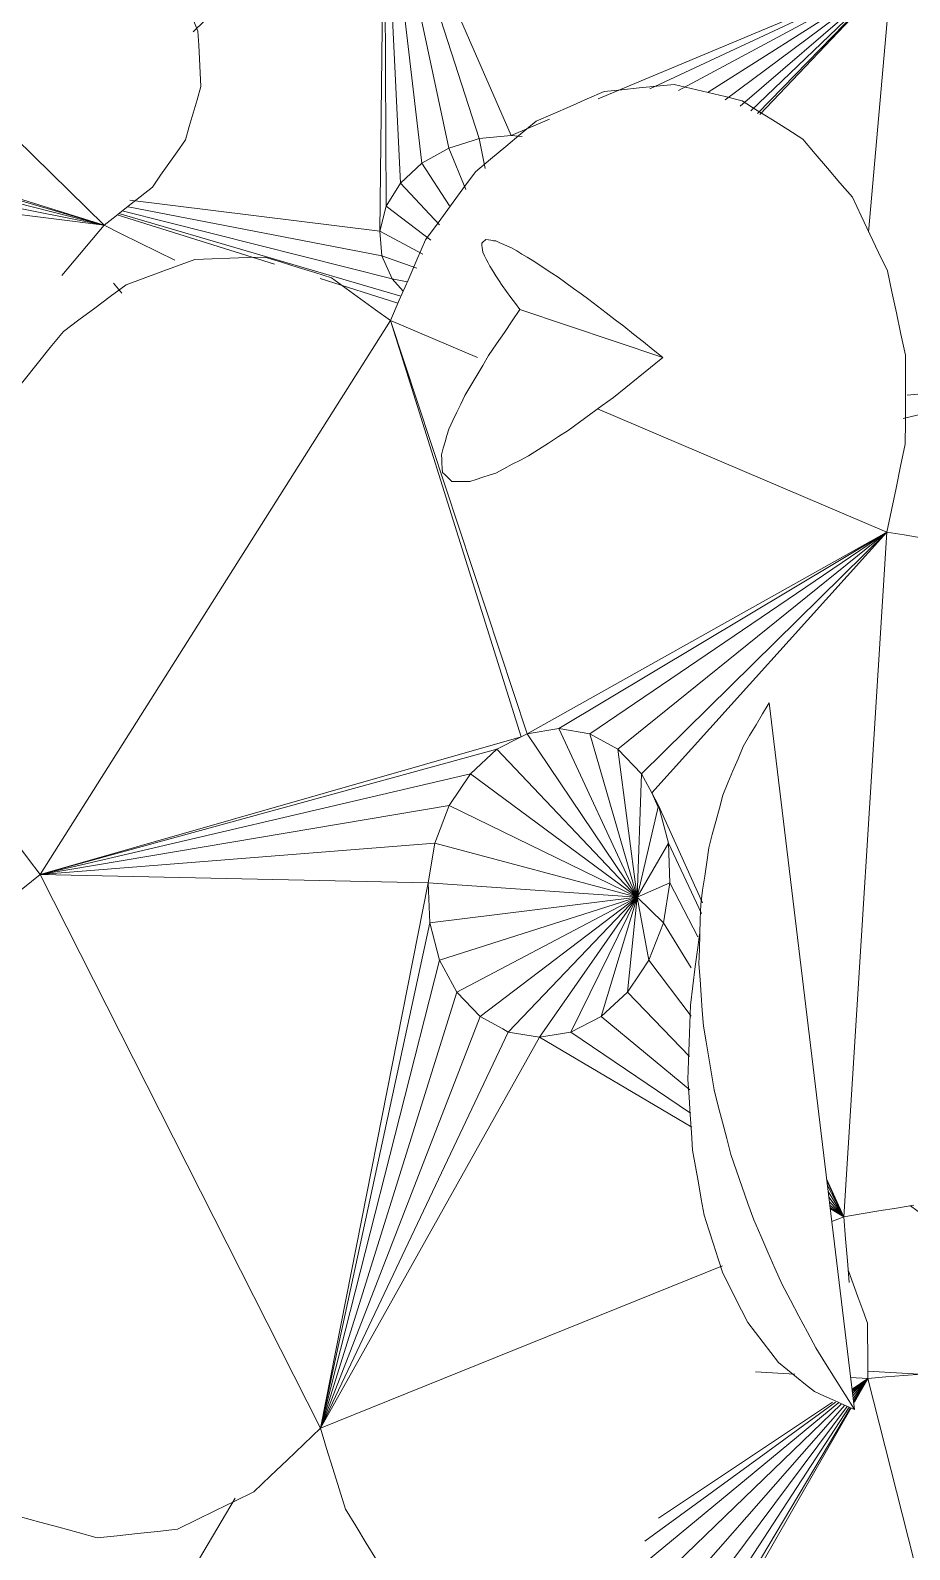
# Model space of a CAD drawing. Header units: metres. Extents: x 10.2 to 20.8, y -0.2 to 6.6.
# Drawn here: x 14.6804 to 14.7402, y 1.0436 to 1.1469 of the extents above; entities that cross this region are included whole.
import ezdxf

# ---------------------------------------------------------------- set-up
doc = ezdxf.new("R2010")
doc.units = ezdxf.units.M
doc.layers.add('Importações nas famílias', color=250, linetype='Continuous', lineweight=5)
doc.layers.add('Vegetação', color=7, linetype='Continuous', lineweight=5)

# ---------------------------------------------------------------- blocks, each defined once
blk = doc.blocks.new('Planta_pergolado_12200 - plantas pergolado_skp_Component_17-V3015-Corte 3')
at = {"layer": 'Importações nas famílias', "flags": 128}
blk.add_lwpolyline([(14.73977, 1.1205), (14.74071, 1.12072), (14.74189, 1.121)], dxfattribs=at)
blk = doc.blocks.new('Planta_pergolado_12200 - plantas pergolado_skp_Component_16-V3016-Corte 3')
blk.add_blockref('Planta_pergolado_12200 - plantas pergolado_skp_Component_17-V3015-Corte 3', (0, 0))
blk = doc.blocks.new('Planta_pergolado_12200 - plantas pergolado_skp_-V3049-Corte 3')
blk.add_blockref('Planta_pergolado_12200 - plantas pergolado_skp_Component_16-V3016-Corte 3', (0, 0))
blk = doc.blocks.new('Planta_pergolado_12200 - plantas pergolado_skp_-V3050-Corte 3')
blk.add_blockref('Planta_pergolado_12200 - plantas pergolado_skp_-V3049-Corte 3', (0, 0))
blk = doc.blocks.new('Planta_pergolado_12200 - plantas pergolado_skp_-V3106-Corte 3')
blk.add_blockref('Planta_pergolado_12200 - plantas pergolado_skp_-V3050-Corte 3', (0, 0))
blk = doc.blocks.new('Planta_pergolado_12200 - plantas pergolado_skp_Component_17-V3116-Corte 3')
at = {"layer": 'Importações nas famílias'}
for p, q in [((14.6915, 1.14679), (14.70448, 1.15951)), ((14.70448, 1.15951), (14.70419, 1.13324)), ((14.7056, 1.1365), (14.70448, 1.15951)), ((14.70448, 1.15951), (14.70705, 1.13785)), ((14.70448, 1.15951), (14.70887, 1.13888)), ((14.70462, 1.13493), (14.70448, 1.15951)), ((14.71312, 1.13975), (14.70448, 1.15951)), ((14.71094, 1.13953), (14.70448, 1.15951)), ((14.71903, 1.14223), (14.73895, 1.15058)), ((14.73895, 1.15058), (14.72254, 1.14292)), ((14.73895, 1.15058), (14.72449, 1.14279)), ((14.73895, 1.15058), (14.7265, 1.14269)), ((14.73895, 1.15058), (14.72766, 1.14216)), ((14.73895, 1.15058), (14.72867, 1.14173)), ((14.73895, 1.15058), (14.72941, 1.14142)), ((14.73895, 1.15058), (14.72986, 1.14123)), ((14.73895, 1.15058), (14.73002, 1.14116)), ((14.73895, 1.15058), (14.73741, 1.13317)), ((14.71312, 1.13975), (14.71571, 1.14084)), ((14.71052, 1.1394), (14.70887, 1.13888)), ((14.71052, 1.1394), (14.71094, 1.13953)), ((14.71094, 1.13953), (14.71312, 1.13975)), ((14.71094, 1.13953), (14.71135, 1.1375)), ((14.71312, 1.13975), (14.71385, 1.13968)), ((14.70887, 1.13888), (14.70705, 1.13785)), ((14.71003, 1.13607), (14.70887, 1.13888)), ((14.70705, 1.13785), (14.7056, 1.1365)), ((14.70893, 1.13496), (14.70705, 1.13785)), ((14.7056, 1.1365), (14.70462, 1.13493)), ((14.70825, 1.13367), (14.7056, 1.1365)), ((14.70433, 1.13156), (14.68708, 1.1349)), ((14.70419, 1.13324), (14.6872, 1.13534)), ((14.70462, 1.13493), (14.70419, 1.13324)), ((14.70765, 1.13263), (14.70462, 1.13493)), ((14.69703, 1.13099), (14.68634, 1.13435)), ((14.70562, 1.12882), (14.68645, 1.13444)), ((14.70502, 1.12999), (14.68668, 1.13462)), ((14.70711, 1.13168), (14.70419, 1.13324)), ((14.70433, 1.13156), (14.70419, 1.13324)), ((14.70669, 1.13072), (14.70433, 1.13156)), ((14.70502, 1.12999), (14.70433, 1.13156)), ((14.68607, 1.1297), (14.68665, 1.12903)), ((14.70542, 1.12835), (14.70014, 1.13001)), ((14.70605, 1.12979), (14.70502, 1.12999)), ((14.70577, 1.12916), (14.70502, 1.12999)), ((14.74124, 1.1222), (14.74003, 1.12208))]:
    blk.add_line(p, q, dxfattribs=at)
blk = doc.blocks.new('Planta_pergolado_12200 - plantas pergolado_skp_Component_16-V3117-Corte 3')
blk.add_blockref('Planta_pergolado_12200 - plantas pergolado_skp_Component_17-V3116-Corte 3', (0, 0))
blk = doc.blocks.new('Planta_pergolado_12200 - plantas pergolado_skp_Component_17-V3130-Corte 3')
at = {"layer": 'Importações nas famílias'}
for p, q in [((14.73239, 1.05555), (14.72972, 1.0557)), ((14.73737, 1.05526), (14.73619, 1.05533)), ((14.73629, 1.05453), (14.73737, 1.05526)), ((14.73737, 1.05526), (14.73629, 1.05447)), ((14.73737, 1.05526), (14.73631, 1.05437)), ((14.73737, 1.05526), (14.73632, 1.05424)), ((14.73737, 1.05526), (14.73634, 1.05408)), ((14.73737, 1.05526), (14.73636, 1.0539)), ((14.73737, 1.05526), (14.73638, 1.05374)), ((14.73737, 1.05526), (14.73642, 1.05365)), ((14.73737, 1.05526), (14.73645, 1.05365)), ((14.73737, 1.05526), (14.73645, 1.05365)), ((14.73737, 1.05526), (14.74447, 1.02728)), ((14.73539, 1.05362), (14.71996, 1.04088)), ((14.73558, 1.05353), (14.72073, 1.03921)), ((14.73517, 1.05365), (14.72219, 1.0442)), ((14.73579, 1.05345), (14.72237, 1.03815)), ((14.72314, 1.04577), (14.73496, 1.05365)), ((14.73596, 1.05336), (14.72358, 1.03678)), ((14.7361, 1.0533), (14.72428, 1.0352)), ((14.73618, 1.05326), (14.72441, 1.03351)), ((14.73622, 1.05325), (14.72358, 1.03122)), ((14.68469, 1.03077), (14.69435, 1.04712))]:
    blk.add_line(p, q, dxfattribs=at)
at = {"layer": 'Importações nas famílias', "flags": 128}
for points in [[(14.73604, 1.06258), (14.73636, 1.06169), (14.73668, 1.0608), (14.73701, 1.0599), (14.73733, 1.05901)], [(14.73733, 1.05901), (14.73734, 1.05807), (14.73735, 1.05713), (14.73736, 1.0562), (14.73737, 1.05526)], [(14.73737, 1.05526), (14.73859, 1.05536), (14.7398, 1.05546), (14.74101, 1.05556), (14.74222, 1.05566)]]:
    blk.add_lwpolyline(points, dxfattribs=at)
blk = doc.blocks.new('Planta_pergolado_12200 - plantas pergolado_skp_Component_16-V3131-Corte 3')
blk.add_blockref('Planta_pergolado_12200 - plantas pergolado_skp_Component_17-V3130-Corte 3', (0, 0))
blk = doc.blocks.new('Planta_pergolado_12200 - plantas pergolado_skp_Component_17-V3157-Corte 3')
at = {"layer": 'Importações nas famílias'}
for p, q in [((14.7458, 1.05526), (14.73737, 1.05575)), ((14.75209, 1.03045), (14.75289, 1.02728)), ((14.74519, 1.02749), (14.74719, 1.02744)), ((14.74615, 1.02777), (14.74708, 1.02771)), ((14.74917, 1.02755), (14.75289, 1.02728)), ((14.74922, 1.02779), (14.75289, 1.02728)), ((14.74926, 1.02796), (14.75289, 1.02728)), ((14.74724, 1.02729), (14.74447, 1.0273)), ((14.74726, 1.02726), (14.74447, 1.02725)), ((14.74869, 1.02533), (14.75289, 1.02728)), ((14.75289, 1.02728), (14.74911, 1.02729)), ((14.75289, 1.02728), (14.74911, 1.02726)), ((14.74913, 1.02738), (14.75289, 1.02728)), ((14.74586, 1.02401), (14.74817, 1.02508))]:
    blk.add_line(p, q, dxfattribs=at)
at = {"layer": 'Importações nas famílias', "flags": 128}
for points in [[(14.74026, 1.06698), (14.74113, 1.06635), (14.74199, 1.06573)], [(14.74199, 1.06573), (14.74261, 1.06494), (14.74323, 1.06416), (14.74384, 1.06337), (14.74446, 1.06258)], [(14.74446, 1.06258), (14.74478, 1.06169), (14.74511, 1.0608), (14.74543, 1.0599), (14.74576, 1.05901)], [(14.74576, 1.05901), (14.74577, 1.05807), (14.74578, 1.05713), (14.74579, 1.0562), (14.7458, 1.05526)], [(14.7458, 1.05526), (14.74701, 1.05536), (14.74822, 1.05546), (14.74944, 1.05556), (14.75065, 1.05566)], [(14.75552, 1.05505), (14.7565, 1.05471), (14.75758, 1.05433), (14.75867, 1.05395), (14.75952, 1.05365)], [(14.75635, 1.0283), (14.7552, 1.02796), (14.75404, 1.02762), (14.75289, 1.02728)], [(14.75289, 1.02728), (14.75334, 1.02642), (14.75378, 1.02556), (14.75423, 1.02471), (14.75467, 1.02385)], [(14.75467, 1.02385), (14.75481, 1.02292), (14.75495, 1.02199), (14.75508, 1.02107), (14.75522, 1.02014)], [(14.75522, 1.02014), (14.75504, 1.0192), (14.75486, 1.01827), (14.75468, 1.01733), (14.7545, 1.0164)], [(14.7545, 1.0164), (14.75402, 1.01552), (14.75353, 1.01464), (14.75305, 1.01376), (14.75256, 1.01288)]]:
    blk.add_lwpolyline(points, dxfattribs=at)
blk = doc.blocks.new('Planta_pergolado_12200 - plantas pergolado_skp_Component_16-V3158-Corte 3')
blk.add_blockref('Planta_pergolado_12200 - plantas pergolado_skp_Component_17-V3157-Corte 3', (0, 0))
blk = doc.blocks.new('Planta_pergolado_12200 - plantas pergolado_skp_-V3180-Corte 3')
for name in ['Planta_pergolado_12200 - plantas pergolado_skp_Component_16-V3117-Corte 3', 'Planta_pergolado_12200 - plantas pergolado_skp_Component_16-V3158-Corte 3', 'Planta_pergolado_12200 - plantas pergolado_skp_Component_16-V3131-Corte 3']:
    blk.add_blockref(name, (0, 0))
blk = doc.blocks.new('Planta_pergolado_12200 - plantas pergolado_skp_Component_12-V2792-Corte 3')
at = {"layer": 'Importações nas famílias'}
blk.add_line((14.83213, 0.24225), (14.82633, 0.29029), dxfattribs=at)
at = {"layer": 'Importações nas famílias', "flags": 128}
for points in [[(14.82456, 0.28732), (14.825, 0.28806), (14.82544, 0.2888), (14.82589, 0.28954), (14.82633, 0.29029)], [(14.82319, 0.28402), (14.82353, 0.28485), (14.82387, 0.28567), (14.82422, 0.28649), (14.82456, 0.28732)], [(14.82222, 0.28043), (14.82246, 0.28133), (14.82271, 0.28223), (14.82295, 0.28312), (14.82319, 0.28402)], [(14.82168, 0.27659), (14.82181, 0.27755), (14.82195, 0.27851), (14.82209, 0.27947), (14.82222, 0.28043)], [(14.82156, 0.27254), (14.82159, 0.27355), (14.82162, 0.27456), (14.82165, 0.27558), (14.82168, 0.27659)], [(14.82159, 0.27456), (14.82148, 0.27366), (14.82131, 0.27236), (14.82115, 0.27105), (14.82098, 0.26975)], [(14.82186, 0.26832), (14.82178, 0.26937), (14.82171, 0.27043), (14.82163, 0.27148), (14.82156, 0.27254)], [(14.82098, 0.26975), (14.82094, 0.26848), (14.8209, 0.26721), (14.82085, 0.26595), (14.82081, 0.26468)], [(14.82259, 0.26399), (14.82241, 0.26507), (14.82222, 0.26615), (14.82204, 0.26724), (14.82186, 0.26832)], [(14.82081, 0.26468), (14.82089, 0.26348), (14.82097, 0.26228), (14.82105, 0.26108), (14.82113, 0.25988)], [(14.82373, 0.25958), (14.82345, 0.26068), (14.82316, 0.26178), (14.82287, 0.26288), (14.82259, 0.26399)], [(14.82113, 0.25988), (14.82133, 0.25877), (14.82152, 0.25767), (14.82172, 0.25656), (14.82192, 0.25546)], [(14.82528, 0.25516), (14.82489, 0.25626), (14.8245, 0.25737), (14.82412, 0.25847), (14.82373, 0.25958)], [(14.82192, 0.25546), (14.82224, 0.25447), (14.82255, 0.25349), (14.82287, 0.2525), (14.82319, 0.25152)], [(14.82721, 0.25076), (14.82672, 0.25186), (14.82624, 0.25296), (14.82576, 0.25406), (14.82528, 0.25516)], [(14.82319, 0.25152), (14.82361, 0.25068), (14.82403, 0.24984), (14.82446, 0.249), (14.82488, 0.24816)], [(14.8295, 0.24644), (14.82893, 0.24752), (14.82835, 0.2486), (14.82778, 0.24968), (14.82721, 0.25076)], [(14.82488, 0.24816), (14.8254, 0.24748), (14.82593, 0.24681), (14.82645, 0.24613), (14.82697, 0.24545)], [(14.83213, 0.24225), (14.83147, 0.24329), (14.83082, 0.24434), (14.83016, 0.24539), (14.8295, 0.24644)], [(14.82697, 0.24545), (14.82758, 0.24496), (14.82819, 0.24446), (14.8288, 0.24396), (14.82941, 0.24347)], [(14.82941, 0.24347), (14.83009, 0.24316), (14.83077, 0.24286), (14.83145, 0.24255), (14.83213, 0.24225)]]:
    blk.add_lwpolyline(points, dxfattribs=at)
blk = doc.blocks.new('Planta_pergolado_12200 - plantas pergolado_skp_Component_12-V2794-Corte 3')
at = {"layer": 'Importações nas famílias'}
blk.add_line((14.81911, 0.31376), (14.80939, 0.31703), dxfattribs=at)
at = {"layer": 'Importações nas famílias', "flags": 128}
for points in [[(14.80708, 0.32179), (14.80701, 0.32172), (14.80694, 0.32166), (14.80686, 0.3216), (14.80679, 0.32154)], [(14.80679, 0.32154), (14.80681, 0.32138), (14.80683, 0.32123), (14.80685, 0.32108), (14.80687, 0.32093)], [(14.80776, 0.32168), (14.80759, 0.3217), (14.80742, 0.32173), (14.80725, 0.32176), (14.80708, 0.32179)], [(14.80882, 0.32121), (14.80855, 0.32132), (14.80829, 0.32144), (14.80803, 0.32156), (14.80776, 0.32168)], [(14.81023, 0.32038), (14.80987, 0.32059), (14.80952, 0.32079), (14.80917, 0.321), (14.80882, 0.32121)], [(14.80687, 0.32093), (14.80699, 0.32068), (14.8071, 0.32044), (14.80722, 0.3202), (14.80734, 0.31996)], [(14.81198, 0.31921), (14.81155, 0.3195), (14.81111, 0.31979), (14.81067, 0.32009), (14.81023, 0.32038)], [(14.80734, 0.31996), (14.80755, 0.31964), (14.80776, 0.31931), (14.80797, 0.31898), (14.80818, 0.31866)], [(14.81407, 0.3177), (14.81355, 0.31808), (14.81303, 0.31845), (14.81251, 0.31883), (14.81198, 0.31921)], [(14.80818, 0.31866), (14.80848, 0.31825), (14.80878, 0.31784), (14.80909, 0.31744), (14.80939, 0.31703)], [(14.80939, 0.31703), (14.80886, 0.31625), (14.80833, 0.31546), (14.80779, 0.31468), (14.80726, 0.3139)], [(14.81645, 0.31588), (14.81586, 0.31633), (14.81526, 0.31679), (14.81466, 0.31725), (14.81407, 0.3177)], [(14.81911, 0.31376), (14.81845, 0.31429), (14.81778, 0.31482), (14.81712, 0.31535), (14.81645, 0.31588)], [(14.80726, 0.3139), (14.80686, 0.31322), (14.80645, 0.31254), (14.80604, 0.31185), (14.80564, 0.31117)], [(14.81574, 0.31105), (14.81658, 0.31173), (14.81743, 0.31241), (14.81827, 0.31308), (14.81911, 0.31376)], [(14.80564, 0.31117), (14.80537, 0.3106), (14.8051, 0.31004), (14.80483, 0.30947), (14.80456, 0.3089)], [(14.81267, 0.30881), (14.81344, 0.30937), (14.81421, 0.30993), (14.81497, 0.31049), (14.81574, 0.31105)], [(14.80456, 0.3089), (14.80443, 0.30847), (14.8043, 0.30803), (14.80418, 0.30759), (14.80405, 0.30715)], [(14.80998, 0.30708), (14.81066, 0.30751), (14.81133, 0.30794), (14.812, 0.30838), (14.81267, 0.30881)], [(14.80405, 0.30715), (14.80407, 0.30685), (14.80408, 0.30655), (14.8041, 0.30625), (14.80412, 0.30595)], [(14.80774, 0.30591), (14.8083, 0.3062), (14.80886, 0.3065), (14.80942, 0.30679), (14.80998, 0.30708)], [(14.80412, 0.30595), (14.80428, 0.3058), (14.80445, 0.30565), (14.80461, 0.30549), (14.80477, 0.30534)], [(14.80599, 0.30533), (14.80642, 0.30547), (14.80686, 0.30562), (14.8073, 0.30577), (14.80774, 0.30591)], [(14.80477, 0.30534), (14.80508, 0.30534), (14.80538, 0.30533), (14.80568, 0.30533), (14.80599, 0.30533)]]:
    blk.add_lwpolyline(points, dxfattribs=at)
blk = doc.blocks.new('Planta_pergolado_12200 - plantas pergolado_skp_Component_17-V3359-Corte 3')
at = {"layer": 'Importações nas famílias'}
for p, q in [((14.6811, 1.08952), (14.7049, 1.12717)), ((14.7049, 1.12717), (14.71083, 1.12464)), ((14.7142, 1.09907), (14.7049, 1.12717)), ((14.7049, 1.12717), (14.71379, 1.09886)), ((14.71898, 1.12117), (14.73866, 1.11278)), ((14.73866, 1.11278), (14.7142, 1.09907)), ((14.73866, 1.11278), (14.71635, 1.09943)), ((14.71846, 1.09907), (14.73866, 1.11278)), ((14.72037, 1.09803), (14.73866, 1.11278)), ((14.72197, 1.09636), (14.73866, 1.11278)), ((14.72267, 1.09506), (14.73866, 1.11278)), ((14.73572, 1.06625), (14.73866, 1.11278)), ((14.71379, 1.09886), (14.6811, 1.08952)), ((14.71379, 1.09886), (14.71215, 1.09803)), ((14.7142, 1.09907), (14.71379, 1.09886)), ((14.71635, 1.09943), (14.7142, 1.09907)), ((14.72167, 1.08798), (14.7142, 1.09907)), ((14.72167, 1.08798), (14.71635, 1.09943)), ((14.71846, 1.09907), (14.71635, 1.09943)), ((14.72167, 1.08798), (14.71846, 1.09907)), ((14.72037, 1.09803), (14.71846, 1.09907)), ((14.71215, 1.09803), (14.6811, 1.08952)), ((14.71215, 1.09803), (14.71035, 1.09636)), ((14.72167, 1.08798), (14.71215, 1.09803)), ((14.72167, 1.08798), (14.72037, 1.09803)), ((14.72197, 1.09636), (14.72037, 1.09803)), ((14.71035, 1.09636), (14.6811, 1.08952)), ((14.71035, 1.09636), (14.7089, 1.09419)), ((14.72167, 1.08798), (14.71035, 1.09636)), ((14.72167, 1.08798), (14.72197, 1.09636)), ((14.72267, 1.09506), (14.72197, 1.09636)), ((14.72314, 1.09419), (14.72267, 1.09506)), ((14.72311, 1.09408), (14.72267, 1.09506)), ((14.7089, 1.09419), (14.6811, 1.08952)), ((14.7089, 1.09419), (14.70792, 1.09165)), ((14.72167, 1.08798), (14.7089, 1.09419)), ((14.72314, 1.09419), (14.72167, 1.08798)), ((14.7238, 1.09165), (14.72314, 1.09419)), ((14.72611, 1.08758), (14.72314, 1.09419)), ((14.70792, 1.09165), (14.6811, 1.08952)), ((14.70792, 1.09165), (14.70747, 1.08894)), ((14.72167, 1.08798), (14.70792, 1.09165)), ((14.72167, 1.08798), (14.7238, 1.09165)), ((14.72391, 1.08894), (14.7238, 1.09165)), ((14.72606, 1.08685), (14.7238, 1.09165)), ((14.6811, 1.08952), (14.70015, 1.05187)), ((14.70747, 1.08894), (14.6811, 1.08952)), ((14.70015, 1.05187), (14.70747, 1.08894)), ((14.70758, 1.08622), (14.70747, 1.08894)), ((14.72167, 1.08798), (14.70747, 1.08894)), ((14.72391, 1.08894), (14.72167, 1.08798)), ((14.72346, 1.08622), (14.72391, 1.08894)), ((14.72581, 1.08528), (14.72391, 1.08894)), ((14.72167, 1.08798), (14.70758, 1.08622)), ((14.72167, 1.08798), (14.70824, 1.08369)), ((14.72167, 1.08798), (14.70941, 1.08152)), ((14.72167, 1.08798), (14.71101, 1.07985)), ((14.71292, 1.0788), (14.72167, 1.08798)), ((14.72167, 1.08798), (14.71503, 1.07845)), ((14.72167, 1.08798), (14.71718, 1.0788)), ((14.72167, 1.08798), (14.71923, 1.07985)), ((14.72103, 1.08152), (14.72167, 1.08798)), ((14.72167, 1.08798), (14.72248, 1.08369)), ((14.72346, 1.08622), (14.72167, 1.08798)), ((14.70758, 1.08622), (14.70015, 1.05187)), ((14.70824, 1.08369), (14.70758, 1.08622)), ((14.72248, 1.08369), (14.72346, 1.08622)), ((14.72534, 1.08316), (14.72346, 1.08622)), ((14.70824, 1.08369), (14.70015, 1.05187)), ((14.70941, 1.08152), (14.70824, 1.08369)), ((14.7219, 1.08282), (14.72248, 1.08369)), ((14.72536, 1.07989), (14.72248, 1.08369)), ((14.72103, 1.08152), (14.7219, 1.08282)), ((14.70015, 1.05187), (14.70941, 1.08152)), ((14.71101, 1.07985), (14.70941, 1.08152)), ((14.71923, 1.07985), (14.72103, 1.08152)), ((14.72523, 1.07715), (14.72103, 1.08152)), ((14.70015, 1.05187), (14.71101, 1.07985)), ((14.71254, 1.07901), (14.71101, 1.07985)), ((14.71718, 1.0788), (14.71923, 1.07985)), ((14.72527, 1.07487), (14.71923, 1.07985)), ((14.71292, 1.0788), (14.70015, 1.05187)), ((14.71503, 1.07845), (14.70015, 1.05187)), ((14.71254, 1.07901), (14.71292, 1.0788)), ((14.71292, 1.0788), (14.71503, 1.07845)), ((14.71503, 1.07845), (14.71718, 1.0788)), ((14.71503, 1.07845), (14.72539, 1.07234)), ((14.72531, 1.0733), (14.71718, 1.0788)), ((14.73572, 1.06625), (14.73456, 1.06883)), ((14.73572, 1.06625), (14.73458, 1.06869)), ((14.73572, 1.06625), (14.73461, 1.06837)), ((14.73572, 1.06625), (14.73466, 1.06797)), ((14.73572, 1.06625), (14.73471, 1.06758)), ((14.73572, 1.06625), (14.73475, 1.06726)), ((14.73572, 1.06625), (14.73478, 1.06703)), ((14.73572, 1.06625), (14.7348, 1.06687)), ((14.73481, 1.06679), (14.73572, 1.06625)), ((14.73572, 1.06625), (14.73491, 1.06592)), ((14.72747, 1.06291), (14.70015, 1.05187))]:
    blk.add_line(p, q, dxfattribs=at)
at = {"layer": 'Importações nas famílias', "flags": 128}
for points in [[(14.7242, 1.14321), (14.72301, 1.14309), (14.72181, 1.14297), (14.72062, 1.14285), (14.71943, 1.14273)], [(14.72881, 1.1421), (14.72766, 1.14238), (14.7265, 1.14266), (14.72535, 1.14293), (14.7242, 1.14321)], [(14.71943, 1.14273), (14.71827, 1.14223), (14.71712, 1.14172), (14.71597, 1.14121), (14.71481, 1.14071)], [(14.73294, 1.13949), (14.73191, 1.14014), (14.73087, 1.1408), (14.72984, 1.14145), (14.72881, 1.1421)], [(14.71481, 1.14071), (14.71378, 1.13985), (14.71274, 1.13899), (14.71171, 1.13813), (14.71068, 1.13727)], [(14.73631, 1.13554), (14.73546, 1.13653), (14.73462, 1.13752), (14.73378, 1.1385), (14.73294, 1.13949)], [(14.71068, 1.13727), (14.70983, 1.13611), (14.70898, 1.13496), (14.70814, 1.1338), (14.70729, 1.13265)], [(14.73869, 1.13054), (14.73809, 1.13179), (14.7375, 1.13304), (14.7369, 1.13429), (14.73631, 1.13554)], [(14.70729, 1.13265), (14.70669, 1.13128), (14.7061, 1.12991), (14.7055, 1.12854), (14.7049, 1.12717)], [(14.6916, 1.13132), (14.69043, 1.13089), (14.68926, 1.13046), (14.68809, 1.13003), (14.68693, 1.1296)], [(14.69636, 1.13148), (14.69517, 1.13144), (14.69398, 1.1314), (14.69279, 1.13136), (14.6916, 1.13132)], [(14.7009, 1.13006), (14.69977, 1.13042), (14.69863, 1.13077), (14.6975, 1.13113), (14.69636, 1.13148)], [(14.7049, 1.12717), (14.7039, 1.12789), (14.7029, 1.12861), (14.7019, 1.12934), (14.7009, 1.13006)], [(14.73991, 1.12481), (14.73961, 1.12624), (14.7393, 1.12768), (14.73899, 1.12911), (14.73869, 1.13054)], [(14.68693, 1.1296), (14.68586, 1.1288), (14.6848, 1.12801), (14.68373, 1.12722), (14.68267, 1.12642)], [(14.68267, 1.12642), (14.68178, 1.12532), (14.68089, 1.12422), (14.68, 1.12312), (14.67912, 1.12202)], [(14.7399, 1.11876), (14.73991, 1.12027), (14.73991, 1.12178), (14.73991, 1.1233), (14.73991, 1.12481)], [(14.73866, 1.11278), (14.73897, 1.11428), (14.73928, 1.11577), (14.73959, 1.11726), (14.7399, 1.11876)], [(14.74333, 1.11199), (14.74216, 1.11219), (14.74099, 1.11239), (14.73983, 1.11259), (14.73866, 1.11278)], [(14.67791, 1.0937), (14.67871, 1.09265), (14.6795, 1.09161), (14.6803, 1.09056), (14.6811, 1.08952)], [(14.6811, 1.08952), (14.67991, 1.08856), (14.67871, 1.0876), (14.67752, 1.08665), (14.67633, 1.08569)], [(14.73572, 1.06625), (14.73691, 1.06645), (14.7381, 1.06664), (14.7393, 1.06684), (14.74049, 1.06704)], [(14.73609, 1.06177), (14.73597, 1.06326), (14.73584, 1.06475), (14.73572, 1.06625)], [(14.69562, 1.04756), (14.69675, 1.04864), (14.69788, 1.04971), (14.69902, 1.05079), (14.70015, 1.05187)], [(14.70015, 1.05187), (14.70057, 1.0505), (14.701, 1.04913), (14.70142, 1.04775), (14.70185, 1.04638)], [(14.69042, 1.04501), (14.69172, 1.04564), (14.69302, 1.04628), (14.69432, 1.04692), (14.69562, 1.04756)], [(14.70185, 1.04638), (14.70255, 1.04523), (14.70325, 1.04407), (14.70395, 1.04292), (14.70465, 1.04176)], [(14.67976, 1.04586), (14.68107, 1.0455), (14.68237, 1.04514), (14.68367, 1.04478), (14.68498, 1.04442)], [(14.68498, 1.04442), (14.68634, 1.04457), (14.6877, 1.04471), (14.68906, 1.04486), (14.69042, 1.04501)]]:
    blk.add_lwpolyline(points, dxfattribs=at)
blk = doc.blocks.new('Planta_pergolado_12200 - plantas pergolado_skp_Component_16-V3360-Corte 3')
for name, p in [('Planta_pergolado_12200 - plantas pergolado_skp_Component_17-V3359-Corte 3', (0, 0)), ('Planta_pergolado_12200 - plantas pergolado_skp_Component_12-V2794-Corte 3', (-0.09568, 0.81089)), ('Planta_pergolado_12200 - plantas pergolado_skp_Component_12-V2792-Corte 3', (-0.09568, 0.81089))]:
    blk.add_blockref(name, p)
blk = doc.blocks.new('Planta_pergolado_12200 - plantas pergolado_skp_-V3373-Corte 3')
blk.add_blockref('Planta_pergolado_12200 - plantas pergolado_skp_Component_16-V3360-Corte 3', (0, 0))
blk = doc.blocks.new('Planta_pergolado_12200 - plantas pergolado_skp_-V3374-Corte 3')
blk.add_blockref('Planta_pergolado_12200 - plantas pergolado_skp_-V3373-Corte 3', (0, 0))
blk = doc.blocks.new('Planta_pergolado_12200 - plantas pergolado_skp_-V3437-Corte 3')
for name in ['Planta_pergolado_12200 - plantas pergolado_skp_-V3374-Corte 3', 'Planta_pergolado_12200 - plantas pergolado_skp_-V3180-Corte 3']:
    blk.add_blockref(name, (0, 0))
blk = doc.blocks.new('Planta_pergolado_12200 - plantas pergolado_skp_Component_17-V3801-Corte 3')
at = {"layer": 'Importações nas famílias'}
for p, q in [((14.68544, 1.13364), (14.66159, 1.157)), ((14.65632, 1.1427), (14.68544, 1.13364)), ((14.6598, 1.14114), (14.68544, 1.13364)), ((14.66124, 1.13979), (14.68544, 1.13364)), ((14.66222, 1.13822), (14.68544, 1.13364)), ((14.66265, 1.13654), (14.68544, 1.13364)), ((14.68544, 1.13364), (14.68256, 1.13023))]:
    blk.add_line(p, q, dxfattribs=at)
at = {"layer": 'Importações nas famílias', "flags": 128}
for points in [[(14.69036, 1.15049), (14.69073, 1.14958), (14.69109, 1.14866), (14.69145, 1.14774), (14.69181, 1.14683)], [(14.69181, 1.14683), (14.69187, 1.14589), (14.69192, 1.14494), (14.69197, 1.144), (14.69202, 1.14306)], [(14.69202, 1.14306), (14.69176, 1.14216), (14.69149, 1.14125), (14.69123, 1.14035), (14.69097, 1.13945)], [(14.69097, 1.13945), (14.6904, 1.13864), (14.68984, 1.13784), (14.68928, 1.13704), (14.68872, 1.13623)], [(14.68872, 1.13623), (14.6879, 1.13558), (14.68708, 1.13494), (14.68626, 1.13429), (14.68544, 1.13364)], [(14.68544, 1.13364), (14.68664, 1.13304), (14.68784, 1.13245), (14.68905, 1.13186), (14.69025, 1.13126)]]:
    blk.add_lwpolyline(points, dxfattribs=at)
blk = doc.blocks.new('Planta_pergolado_12200 - plantas pergolado_skp_Component_16-V3802-Corte 3')
blk.add_blockref('Planta_pergolado_12200 - plantas pergolado_skp_Component_17-V3801-Corte 3', (0, 0))
blk = doc.blocks.new('Planta_pergolado_12200 - plantas pergolado_skp_-V3864-Corte 3')
blk.add_blockref('Planta_pergolado_12200 - plantas pergolado_skp_Component_16-V3802-Corte 3', (0, 0))
blk = doc.blocks.new('Planta_pergolado_12200 - plantas pergolado_skp_-V3936-Corte 3')
blk.add_blockref('Planta_pergolado_12200 - plantas pergolado_skp_-V3864-Corte 3', (0, 0))
blk = doc.blocks.new('Planta_pergolado_12200 - Planta_pergolado_12200-V5114-Corte 3')
for name in ['Planta_pergolado_12200 - plantas pergolado_skp_-V3936-Corte 3', 'Planta_pergolado_12200 - plantas pergolado_skp_-V3437-Corte 3', 'Planta_pergolado_12200 - plantas pergolado_skp_-V3106-Corte 3']:
    blk.add_blockref(name, (0, 0))

msp = doc.modelspace()

# ---------------------------------------------------------------- block references
at = {"layer": 'Vegetação', "color": 250}
msp.add_blockref('Planta_pergolado_12200 - Planta_pergolado_12200-V5114-Corte 3', (0, 0), dxfattribs=at)

doc.saveas('drawing.dxf')
